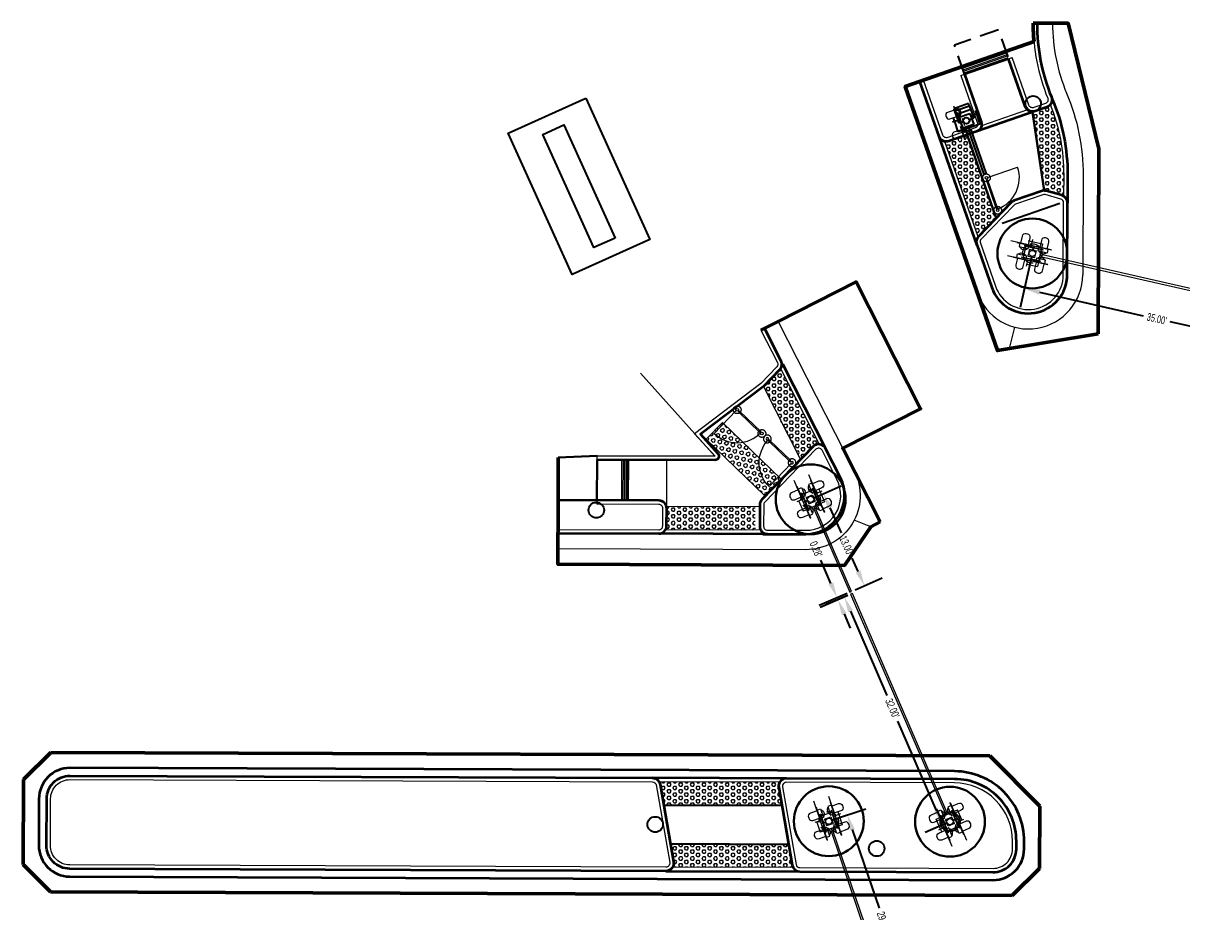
# Model space of a CAD drawing. Extents: x 6427214 to 6444634, y 1882940 to 1890436.
# Drawn here: x 6433704.1 to 6433853.5, y 1885286 to 1885400.6 of the extents above; entities that cross this region are included whole.
import ezdxf
from ezdxf.lldxf.tags import DXFTag

# ---------------------------------------------------------------- set-up
doc = ezdxf.new("R2010")
doc.units = 0
doc.header["$LTSCALE"] = 20
doc.header["$MEASUREMENT"] = 0
for name, pattern in [('0', [2, 1, 0, 1]), ('DASHED2', [0.375, 0.25, -0.125]), ('HIDDEN2', [0.1875, 0.125, -0.0625])]:
    doc.linetypes.add(name, pattern=pattern)
doc.layers.add('$_VPORT-1', color=11, linetype='Continuous', plot=False)
for name, color, linetype, lineweight, plot in [('00_GID_Arm FDN', 7, 'DASHED2', 13, False), ('00_GID_Ped Gate FDN', 7, 'DASHED2', 13, False), ('C-ROAD_4.5 ft Offset', 210, 'Continuous', 30, False)]:
    doc.layers.add(name, color=color, linetype=linetype, lineweight=lineweight, plot=plot)
for name, color, linetype, lineweight in [('00_GID_Gate Details', 4, 'Continuous', 13), ('00_GID_Ped Swing Gate', 4, 'Continuous', 13), ('C-ROAD-CURB', 3, 'Continuous', 35), ('C-ROAD-CURB RAMP', 3, 'Continuous', 30), ('C-ROAD-CURB RAMP GROVES', 1, 'Continuous', 0), ('C-ROAD-EG', 3, 'Continuous', 20), ('C-ROAD-FENC', 2, 'METRO FENCELINE1', 20), ('C-ROAD-TRUNCATED DOME', 2, 'Continuous', 13), ('C-SAWCUT & JOIN', 50, 'Continuous', 50)]:
    doc.layers.add(name, color=color, linetype=linetype, lineweight=lineweight)
for name, color, linetype in [('C-ANNO-NOTE', 3, '0'), ('C-FENC', 2, 'METRO FENCELINE1'), ('C-FENC-GATE', 2, 'Continuous'), ('C-GATE-ARM', 3, '0'), ('C-GATE-SWING', 2, '0'), ('C-RAIL-GATE-ARM', 2, 'Continuous'), ('C-ROAD-CURB-RAMP-DETL', 1, 'HIDDEN2'), ('C-SGNL-HS', 3, 'Continuous'), ('C-SGNL-HS-FNC', 2, 'FENCELINE2'), ('P-SIGEQ-POLES', 3, 'Continuous')]:
    doc.layers.add(name, color=color, linetype=linetype)
doc.styles.add('Arial Narrow', font='ARIALN.TTF', dxfattribs={"width": 0.8, "height": 1})
doc.styles.get("Standard").update_dxf_attribs({"font": 'arial.ttf'})
doc.linetypes.add('FENCELINE2', pattern='A,0.25,-0.1,[132,ltypeshp.shx,S=0.1,R=0,X=-0.1,Y=0],-0.1,1', length=1.45)
doc.linetypes.add('METRO FENCELINE1', pattern='A,0.125,-0.05,[133,ltypeshp.shx,S=0.025,R=0,X=-0.05,Y=0],0.125', length=0.3)
tags = doc.linetypes.add('METRO FENCELINE3', pattern='A,0.125,-0.025,["X",Standard,S=0.05,R=0,X=-0.023,Y=-0.025],-0.025,0.125', length=0.3).pattern_tags.tags
tags[6] = DXFTag(74, 10)
doc.dimstyles.new('DIM-20', dxfattribs={"dimscale": 20, "dimtxt": 1, "dimasz": 0.1, "dimexe": 0.125, "dimexo": 0.025, "dimgap": 0.03, "dimtad": 0, "dimzin": 0, "dimdsep": 46, "dimtxsty": 'Arial Narrow', "dimcen": 0.04, "dimclrd": 256, "dimclre": 256, "dimclrt": 256, "dimaunit": 1, "dimadec": 3, "dimazin": 2, "dimtfac": 1, "dimtofl": 0, "dimtmove": 0, "dimatfit": 3, "dimfxl": 1, "dimtfillclr": 256, "dimtolj": 1, "dimtzin": 0, "dimlwd": -1, "dimlwe": -1, "dimarcsym": 0})
pattern_1 = [(0, (0, 0), (0, 0.433012701892), [0.25, -0.5]), (120, (0, 0), (-0.375, -0.216506350946), [0.25, -0.5]), (60, (0.25, 0), (-0.375, 0.216506350946), [0.25, -0.5])]
pattern_2 = [(0, (0, 0), (3e-17, 0.433012701892), [0.25, -0.5]), (120, (0, 0), (-0.375, -0.216506350946), [0.25, -0.5]), (60, (0.25, 0), (-0.375, 0.216506350946), [0.25, -0.5])]

# ---------------------------------------------------------------- blocks, each defined once
blk = doc.blocks.new('*D786')
at = {"layer": '$_VPORT-1', "transparency": 16777216}
for p, q in [((6433808.43, 1885297.87), (6433812.71, 1885299.32)), ((6433810.99, 1885296.62), (6433814.43, 1885286.49)), ((6433819.03, 1885272.95), (6433815.59, 1885283.08)), ((6433817.76, 1885270.41), (6433822.04, 1885271.86))]:
    blk.add_line(p, q, dxfattribs=at)
for points in [[(6433811.31, 1885296.73), (6433810.67, 1885296.52), (6433810.35, 1885298.52)], [(6433819.35, 1885273.06), (6433818.71, 1885272.84), (6433819.67, 1885271.06)]]:
    blk.add_solid(points, dxfattribs=at)
at = {"layer": 'Defpoints', "color": 0, "transparency": 16777216}
for p in [(6433807.96, 1885297.71), (6433819.67, 1885271.06), (6433817.28, 1885270.25)]:
    blk.add_point(p, dxfattribs=at)
at = {"layer": '$_VPORT-1', "transparency": 16777216, "insert": (6433815.01, 1885284.79), "char_height": 1, "attachment_point": 5, "rotation": 288.7595, "style": 'Arial Narrow'}
blk.add_mtext("\\A1;29.00'", dxfattribs=at)
blk = doc.blocks.new('*D792')
at = {"layer": '$_VPORT-1', "transparency": 16777216}
for p, q in [((6433834.08, 1885370.42), (6433832.61, 1885363.94)), ((6433835.11, 1885365.93), (6433848.48, 1885362.89)), ((6433865.34, 1885359.06), (6433851.98, 1885362.1)), ((6433868.21, 1885362.66), (6433866.74, 1885356.17))]:
    blk.add_line(p, q, dxfattribs=at)
for points in [[(6433835.19, 1885366.26), (6433835.04, 1885365.61), (6433833.16, 1885366.38)], [(6433865.42, 1885359.38), (6433865.27, 1885358.73), (6433867.29, 1885358.61)]]:
    blk.add_solid(points, dxfattribs=at)
at = {"layer": 'Defpoints', "color": 0, "transparency": 16777216}
for p in [(6433834.2, 1885370.91), (6433833.16, 1885366.38), (6433868.32, 1885363.15)]:
    blk.add_point(p, dxfattribs=at)
at = {"layer": '$_VPORT-1', "transparency": 16777216, "insert": (6433850.23, 1885362.49), "char_height": 1, "attachment_point": 5, "rotation": 347.183, "style": 'Arial Narrow'}
blk.add_mtext("\\A1;35.00'", dxfattribs=at)
blk = doc.blocks.new('*U960')
at = {"layer": '00_GID_Arm FDN', "ltscale": 0.25}
blk.add_circle((0, 0), 1.25, dxfattribs=at)
at = {"layer": '00_GID_Gate Details'}
for p, q in [((29, 0.12), (1.3, 0.12)), ((29, -0.13), (29, 0.12)), ((1.3, -0.13), (29, -0.13))]:
    blk.add_line(p, q, dxfattribs=at)
for points in [[(-1.75, 0.95), (-1.75, 1.91, -0.414235), (-1.33, 2.33), (-1.19, 2.33, -0.41414), (-0.77, 1.91), (-0.77, 0.95)], [(1.75, 0.95), (1.75, 1.91, 0.414235), (1.33, 2.33), (1.19, 2.33, 0.41414), (0.77, 1.91), (0.77, 0.95)], [(-1.75, 0.48, 0.509158), (-0.77, 0.48, 2.513902)], [(1.75, 0.48, -0.509158), (0.77, 0.48, -2.513902)], [(-1.75, -0.48, -0.509158), (-0.77, -0.48, -2.513902)], [(-1.75, -1), (-1.75, -1.91, 0.414235), (-1.33, -2.33), (-1.19, -2.33, 0.41414), (-0.77, -1.91), (-0.77, -1)], [(1.75, -0.48, 0.509158), (0.77, -0.48, 2.513902)], [(1.75, -1), (1.75, -1.91, -0.414235), (1.33, -2.33), (1.19, -2.33, -0.41414), (0.77, -1.91), (0.77, -1)]]:
    blk.add_lwpolyline(points, format="xyb", dxfattribs=at)
for points in [[(-0.88, 1.5), (-0.4, 1.5)], [(-0.4, 1.75), (-0.4, 1)], [(-0.4, 1.5), (1, 1.5)], [(1, 1.5), (1, -1.5)], [(-3.05, 1), (0, 1), (0, 0.4)], [(-2.25, 1), (-2.25, 0.95)], [(-2.25, 0.95), (-0.28, 0.95)], [(-2.24, 1), (-0.28, 1)], [(-1.85, 0.95), (-1.85, 0.48), (-0.67, 0.48), (-0.67, 0.67)], [(-0.07, 0.8), (-1.22, 0.8), (-1.22, 0.72), (-0.07, 0.72)], [(-0.67, 0.76), (-0.67, 0.95)], [(-0.45, 0.45), (0.45, 0.45)], [(-0.45, -0.45), (-0.45, 0.45)], [(-0.28, 0.95), (-0.28, 1)], [(0.07, 0.8), (1.22, 0.8), (1.22, 0.72), (0.07, 0.72)], [(0.28, 0.95), (0.28, 1)], [(2.25, 1), (0.28, 1)], [(2.25, 0.95), (0.28, 0.95)], [(0.45, -0.45), (0.45, 0.45)], [(1.85, 0.95), (1.85, 0.48), (0.67, 0.48), (0.67, 0.67)], [(0.67, 0.76), (0.67, 0.95)], [(1, 0), (1.3, 0)], [(1.3, -0.12), (1.3, 0.12)], [(2.25, 1), (2.25, 0.95)], [(0, -0.4), (0, -1), (-3.05, -1)], [(-2.25, -1), (-2.25, -0.95)], [(-2.25, -0.95), (-0.44, -0.96)], [(-2.25, -1), (-0.44, -1)], [(-1.85, -0.95), (-1.85, -0.48), (-0.67, -0.48), (-0.67, -0.67)], [(-0.07, -0.8), (-1.22, -0.8), (-1.22, -0.72), (-0.07, -0.72)], [(-0.67, -0.76), (-0.67, -0.95)], [(-0.45, -0.45), (0.45, -0.45)], [(-0.44, -0.96), (-0.44, -1)], [(-0.4, -1), (-0.4, -1.75)], [(0.07, -0.8), (1.22, -0.8), (1.22, -0.72), (0.07, -0.72)], [(0.28, -0.95), (0.28, -1)], [(2.25, -0.95), (0.28, -0.95)], [(2.25, -1), (0.28, -1)], [(1.85, -0.95), (1.85, -0.48), (0.67, -0.48), (0.67, -0.67)], [(0.67, -0.76), (0.67, -0.95)], [(2.25, -1), (2.25, -0.95)], [(-0.4, -1.5), (1, -1.5)]]:
    blk.add_lwpolyline(points, dxfattribs=at)
blk.add_lwpolyline([(1, 0.75), (1, -0.75, -0.414214), (0.75, -1), (-0.75, -1, -0.414214), (-1, -0.75), (-1, 0.75, -0.414214), (-0.75, 1), (0.75, 1, -0.414214)], format="xyb", close=True, dxfattribs=at)
for centre, radius in [((0, 0), 0.4), ((0, 0.76), 0.0779), ((0, -0.76), 0.0779)]:
    blk.add_circle(centre, radius, dxfattribs=at)
for points in [[(-0.04, 0.45), (-0.04, 0.45), (-0.04, 0.7), (-0.04, 0.7)], [(0.04, 0.45), (0.04, 0.45), (0.04, 0.7), (0.04, 0.7)], [(-0.04, -0.45), (-0.04, -0.45), (-0.04, -0.7), (-0.04, -0.7)], [(0.04, -0.45), (0.04, -0.45), (0.04, -0.7), (0.04, -0.7)]]:
    blk.add_open_spline(points, degree=3, dxfattribs=at)
at = {"layer": 'C-ROAD_4.5 ft Offset'}
blk.add_circle((0, 0), 4.5, dxfattribs=at)
blk = doc.blocks.new('*U948')
at = {"layer": '00_GID_Arm FDN', "ltscale": 0.25}
blk.add_circle((0, 0), 1.25, dxfattribs=at)
at = {"layer": '00_GID_Gate Details'}
for p, q in [((35, 0.12), (1.3, 0.12)), ((35, -0.13), (35, 0.12)), ((1.3, -0.13), (35, -0.13))]:
    blk.add_line(p, q, dxfattribs=at)
for points in [[(-1.75, 0.95), (-1.75, 1.91, -0.414235), (-1.33, 2.33), (-1.19, 2.33, -0.41414), (-0.77, 1.91), (-0.77, 0.95)], [(1.75, 0.95), (1.75, 1.91, 0.414235), (1.33, 2.33), (1.19, 2.33, 0.41414), (0.77, 1.91), (0.77, 0.95)], [(-1.75, 0.48, 0.509158), (-0.77, 0.48, 2.513902)], [(1.75, 0.48, -0.509158), (0.77, 0.48, -2.513902)], [(-1.75, -0.48, -0.509158), (-0.77, -0.48, -2.513902)], [(-1.75, -1), (-1.75, -1.91, 0.414235), (-1.33, -2.33), (-1.19, -2.33, 0.41414), (-0.77, -1.91), (-0.77, -1)], [(1.75, -0.48, 0.509158), (0.77, -0.48, 2.513902)], [(1.75, -1), (1.75, -1.91, -0.414235), (1.33, -2.33), (1.19, -2.33, -0.41414), (0.77, -1.91), (0.77, -1)]]:
    blk.add_lwpolyline(points, format="xyb", dxfattribs=at)
for points in [[(-0.88, 1.5), (-0.4, 1.5)], [(-0.4, 1.75), (-0.4, 1)], [(-0.4, 1.5), (1, 1.5)], [(1, 1.5), (1, -1.5)], [(-3.05, 1), (0, 1), (0, 0.4)], [(-2.25, 1), (-2.25, 0.95)], [(-2.25, 0.95), (-0.28, 0.95)], [(-2.24, 1), (-0.28, 1)], [(-1.85, 0.95), (-1.85, 0.48), (-0.67, 0.48), (-0.67, 0.67)], [(-0.07, 0.8), (-1.22, 0.8), (-1.22, 0.72), (-0.07, 0.72)], [(-0.67, 0.76), (-0.67, 0.95)], [(-0.45, 0.45), (0.45, 0.45)], [(-0.45, -0.45), (-0.45, 0.45)], [(-0.28, 0.95), (-0.28, 1)], [(0.07, 0.8), (1.22, 0.8), (1.22, 0.72), (0.07, 0.72)], [(0.28, 0.95), (0.28, 1)], [(2.25, 1), (0.28, 1)], [(2.25, 0.95), (0.28, 0.95)], [(0.45, -0.45), (0.45, 0.45)], [(1.85, 0.95), (1.85, 0.48), (0.67, 0.48), (0.67, 0.67)], [(0.67, 0.76), (0.67, 0.95)], [(1, 0), (1.3, 0)], [(1.3, -0.12), (1.3, 0.12)], [(2.25, 1), (2.25, 0.95)], [(0, -0.4), (0, -1), (-3.05, -1)], [(-2.25, -1), (-2.25, -0.95)], [(-2.25, -0.95), (-0.44, -0.96)], [(-2.25, -1), (-0.44, -1)], [(-1.85, -0.95), (-1.85, -0.48), (-0.67, -0.48), (-0.67, -0.67)], [(-0.07, -0.8), (-1.22, -0.8), (-1.22, -0.72), (-0.07, -0.72)], [(-0.67, -0.76), (-0.67, -0.95)], [(-0.45, -0.45), (0.45, -0.45)], [(-0.44, -0.96), (-0.44, -1)], [(-0.4, -1), (-0.4, -1.75)], [(0.07, -0.8), (1.22, -0.8), (1.22, -0.72), (0.07, -0.72)], [(0.28, -0.95), (0.28, -1)], [(2.25, -0.95), (0.28, -0.95)], [(2.25, -1), (0.28, -1)], [(1.85, -0.95), (1.85, -0.48), (0.67, -0.48), (0.67, -0.67)], [(0.67, -0.76), (0.67, -0.95)], [(2.25, -1), (2.25, -0.95)], [(-0.4, -1.5), (1, -1.5)]]:
    blk.add_lwpolyline(points, dxfattribs=at)
blk.add_lwpolyline([(1, 0.75), (1, -0.75, -0.414214), (0.75, -1), (-0.75, -1, -0.414214), (-1, -0.75), (-1, 0.75, -0.414214), (-0.75, 1), (0.75, 1, -0.414214)], format="xyb", close=True, dxfattribs=at)
for centre, radius in [((0, 0), 0.4), ((0, 0.76), 0.0779), ((0, -0.76), 0.0779)]:
    blk.add_circle(centre, radius, dxfattribs=at)
for points in [[(-0.04, 0.45), (-0.04, 0.45), (-0.04, 0.7), (-0.04, 0.7)], [(0.04, 0.45), (0.04, 0.45), (0.04, 0.7), (0.04, 0.7)], [(-0.04, -0.45), (-0.04, -0.45), (-0.04, -0.7), (-0.04, -0.7)], [(0.04, -0.45), (0.04, -0.45), (0.04, -0.7), (0.04, -0.7)]]:
    blk.add_open_spline(points, degree=3, dxfattribs=at)
at = {"layer": 'C-ROAD_4.5 ft Offset'}
blk.add_circle((0, 0), 4.5, dxfattribs=at)
blk = doc.blocks.new('*D801')
at = {"layer": '$_VPORT-1', "transparency": 16777216}
for p, q in [((6433810.43, 1885326.82), (6433807.66, 1885325.63)), ((6433810.75, 1885324.78), (6433815.45, 1885313.91)), ((6433821.86, 1885299.08), (6433816.87, 1885310.62)), ((6433823.12, 1885297.45), (6433820.36, 1885296.25))]:
    blk.add_line(p, q, dxfattribs=at)
for points in [[(6433811.06, 1885324.91), (6433810.44, 1885324.65), (6433809.96, 1885326.62)], [(6433822.16, 1885299.21), (6433821.55, 1885298.95), (6433822.65, 1885297.24)]]:
    blk.add_solid(points, dxfattribs=at)
at = {"layer": 'Defpoints', "color": 0, "transparency": 16777216}
for p in [(6433809.96, 1885326.62), (6433810.89, 1885327.02), (6433823.58, 1885297.65)]:
    blk.add_point(p, dxfattribs=at)
at = {"layer": '$_VPORT-1', "transparency": 16777216, "insert": (6433816.16, 1885312.27), "char_height": 1, "attachment_point": 5, "rotation": 293.3739, "style": 'Arial Narrow'}
blk.add_mtext("\\A1;32.00'", dxfattribs=at)
blk = doc.blocks.new('*D802')
at = {"layer": '$_VPORT-1', "transparency": 16777216}
for p, q in [((6433806.08, 1885339.42), (6433809.57, 1885340.96)), ((6433808.09, 1885338.12), (6433809.54, 1885334.87)), ((6433811.74, 1885329.89), (6433810.96, 1885331.64)), ((6433811.34, 1885327.53), (6433814.83, 1885329.08))]:
    blk.add_line(p, q, dxfattribs=at)
for points in [[(6433808.4, 1885338.26), (6433807.79, 1885337.99), (6433807.28, 1885339.95)], [(6433812.04, 1885330.03), (6433811.43, 1885329.76), (6433812.55, 1885328.07)]]:
    blk.add_solid(points, dxfattribs=at)
at = {"layer": 'Defpoints', "color": 0, "transparency": 16777216}
for p in [(6433805.62, 1885339.21), (6433812.55, 1885328.07), (6433810.88, 1885327.33)]:
    blk.add_point(p, dxfattribs=at)
at = {"layer": '$_VPORT-1', "transparency": 16777216, "insert": (6433810.25, 1885333.25), "char_height": 1, "attachment_point": 5, "rotation": 293.8906, "style": 'Arial Narrow'}
blk.add_mtext("\\A1;13.00'", dxfattribs=at)
blk = doc.blocks.new('*D803')
at = {"layer": '$_VPORT-1', "transparency": 16777216}
for p, q in [((6433808.23, 1885328.36), (6433806.93, 1885331.38)), ((6433810.32, 1885327.08), (6433806.73, 1885325.53)), ((6433810.43, 1885326.82), (6433806.84, 1885325.27)), ((6433809.93, 1885324.43), (6433810.73, 1885322.59))]:
    blk.add_line(p, q, dxfattribs=at)
for points in [[(6433808.54, 1885328.49), (6433807.93, 1885328.23), (6433809.03, 1885326.53)], [(6433810.24, 1885324.56), (6433809.63, 1885324.3), (6433809.14, 1885326.26)]]:
    blk.add_solid(points, dxfattribs=at)
at = {"layer": 'Defpoints', "color": 0, "transparency": 16777216}
for p in [(6433809.14, 1885326.26), (6433810.78, 1885327.28), (6433810.89, 1885327.02)]:
    blk.add_point(p, dxfattribs=at)
at = {"layer": '$_VPORT-1', "transparency": 16777216, "insert": (6433806.32, 1885332.79), "char_height": 1, "attachment_point": 5, "rotation": 293.3739, "style": 'Arial Narrow'}
blk.add_mtext("\\A1;0.28'", dxfattribs=at)
blk = doc.blocks.new('Swing Gate')
at = {"layer": '00_GID_Ped Gate FDN'}
for centre in [(-5.67, 0.02), (-1.25, 0)]:
    blk.add_circle(centre, 0.5, dxfattribs=at)
at = {"layer": '00_GID_Ped Swing Gate', "flags": 128}
for points in [[(-5.37, 0.1), (-1.61, 0.08)], [(-1.53, 0), (-1.42, 0)], [(-5.38, -0.06), (-1.61, -0.08)], [(-1.25, -0.17), (-1.27, -4.25)]]:
    blk.add_lwpolyline(points, dxfattribs=at)
at = {"layer": '00_GID_Ped Swing Gate'}
for centre, radius in [((-5.67, 0.02), 0.167), ((-5.37, 0.02), 0.0833), ((-1.61, 0), 0.0833), ((-1.25, 0), 0.167)]:
    blk.add_circle(centre, radius, dxfattribs=at)
blk.add_arc((-1.25, 0), 4.25, 179.7439, 269.7439, dxfattribs=at)
blk = doc.blocks.new('*U976')
for p, q in [((0.08, 2.06), (0.08, 0.06)), ((0.43, 2.06), (0.08, 2.06)), ((0.43, 2.06), (0.43, 0.06)), ((0.43, 2.06), (2.08, 2.06)), ((0.91, 2.06), (0.91, 0.06)), ((1.2, 2.56), (1.68, 2.56)), ((1.33, 0.31), (1.33, 1.81)), ((1.33, 1.81), (2.83, 1.81)), ((1.68, 2.81), (1.68, 2.06)), ((1.68, 2.56), (3.08, 2.56)), ((2.08, 2.06), (2.08, 1.46)), ((2.83, 1.81), (2.83, 0.31)), ((3.08, 2.56), (3.08, -0.44)), ((0.08, 0.06), (0.43, 0.06)), ((2.08, 0.06), (0.43, 0.06)), ((2.83, 0.31), (1.33, 0.31)), ((1.68, 0.06), (1.68, -0.69)), ((2.08, 0.66), (2.08, 0.06)), ((3.08, 1.06), (3.38, 1.06)), ((3.38, 1.19), (9.38, 1.19)), ((3.38, 0.94), (3.38, 1.19)), ((9.38, 0.94), (3.38, 0.94)), ((9.38, 1.19), (9.38, 0.94)), ((1.2, -0.44), (1.68, -0.44)), ((1.68, -0.44), (3.08, -0.44))]:
    blk.add_line(p, q)
blk.add_circle((2.08, 1.06), 0.4)
blk = doc.blocks.new('*U958')
at = {"layer": '00_GID_Arm FDN', "ltscale": 0.25}
blk.add_circle((0, 0), 1.25, dxfattribs=at)
at = {"layer": '00_GID_Gate Details'}
for p, q in [((32, 0.12), (1.3, 0.12)), ((32, -0.13), (32, 0.12)), ((1.3, -0.13), (32, -0.13))]:
    blk.add_line(p, q, dxfattribs=at)
for points in [[(-1.75, 0.95), (-1.75, 1.91, -0.414235), (-1.33, 2.33), (-1.19, 2.33, -0.41414), (-0.77, 1.91), (-0.77, 0.95)], [(1.75, 0.95), (1.75, 1.91, 0.414235), (1.33, 2.33), (1.19, 2.33, 0.41414), (0.77, 1.91), (0.77, 0.95)], [(-1.75, 0.48, 0.509158), (-0.77, 0.48, 2.513902)], [(1.75, 0.48, -0.509158), (0.77, 0.48, -2.513902)], [(-1.75, -0.48, -0.509158), (-0.77, -0.48, -2.513902)], [(-1.75, -1), (-1.75, -1.91, 0.414235), (-1.33, -2.33), (-1.19, -2.33, 0.41414), (-0.77, -1.91), (-0.77, -1)], [(1.75, -0.48, 0.509158), (0.77, -0.48, 2.513902)], [(1.75, -1), (1.75, -1.91, -0.414235), (1.33, -2.33), (1.19, -2.33, -0.41414), (0.77, -1.91), (0.77, -1)]]:
    blk.add_lwpolyline(points, format="xyb", dxfattribs=at)
for points in [[(-0.88, 1.5), (-0.4, 1.5)], [(-0.4, 1.75), (-0.4, 1)], [(-0.4, 1.5), (1, 1.5)], [(1, 1.5), (1, -1.5)], [(-3.05, 1), (0, 1), (0, 0.4)], [(-2.25, 1), (-2.25, 0.95)], [(-2.25, 0.95), (-0.28, 0.95)], [(-2.24, 1), (-0.28, 1)], [(-1.85, 0.95), (-1.85, 0.48), (-0.67, 0.48), (-0.67, 0.67)], [(-0.07, 0.8), (-1.22, 0.8), (-1.22, 0.72), (-0.07, 0.72)], [(-0.67, 0.76), (-0.67, 0.95)], [(-0.45, 0.45), (0.45, 0.45)], [(-0.45, -0.45), (-0.45, 0.45)], [(-0.28, 0.95), (-0.28, 1)], [(0.07, 0.8), (1.22, 0.8), (1.22, 0.72), (0.07, 0.72)], [(0.28, 0.95), (0.28, 1)], [(2.25, 1), (0.28, 1)], [(2.25, 0.95), (0.28, 0.95)], [(0.45, -0.45), (0.45, 0.45)], [(1.85, 0.95), (1.85, 0.48), (0.67, 0.48), (0.67, 0.67)], [(0.67, 0.76), (0.67, 0.95)], [(1, 0), (1.3, 0)], [(1.3, -0.12), (1.3, 0.12)], [(2.25, 1), (2.25, 0.95)], [(0, -0.4), (0, -1), (-3.05, -1)], [(-2.25, -1), (-2.25, -0.95)], [(-2.25, -0.95), (-0.44, -0.96)], [(-2.25, -1), (-0.44, -1)], [(-1.85, -0.95), (-1.85, -0.48), (-0.67, -0.48), (-0.67, -0.67)], [(-0.07, -0.8), (-1.22, -0.8), (-1.22, -0.72), (-0.07, -0.72)], [(-0.67, -0.76), (-0.67, -0.95)], [(-0.45, -0.45), (0.45, -0.45)], [(-0.44, -0.96), (-0.44, -1)], [(-0.4, -1), (-0.4, -1.75)], [(0.07, -0.8), (1.22, -0.8), (1.22, -0.72), (0.07, -0.72)], [(0.28, -0.95), (0.28, -1)], [(2.25, -0.95), (0.28, -0.95)], [(2.25, -1), (0.28, -1)], [(1.85, -0.95), (1.85, -0.48), (0.67, -0.48), (0.67, -0.67)], [(0.67, -0.76), (0.67, -0.95)], [(2.25, -1), (2.25, -0.95)], [(-0.4, -1.5), (1, -1.5)]]:
    blk.add_lwpolyline(points, dxfattribs=at)
blk.add_lwpolyline([(1, 0.75), (1, -0.75, -0.414214), (0.75, -1), (-0.75, -1, -0.414214), (-1, -0.75), (-1, 0.75, -0.414214), (-0.75, 1), (0.75, 1, -0.414214)], format="xyb", close=True, dxfattribs=at)
for centre, radius in [((0, 0), 0.4), ((0, 0.76), 0.0779), ((0, -0.76), 0.0779)]:
    blk.add_circle(centre, radius, dxfattribs=at)
for points in [[(-0.04, 0.45), (-0.04, 0.45), (-0.04, 0.7), (-0.04, 0.7)], [(0.04, 0.45), (0.04, 0.45), (0.04, 0.7), (0.04, 0.7)], [(-0.04, -0.45), (-0.04, -0.45), (-0.04, -0.7), (-0.04, -0.7)], [(0.04, -0.45), (0.04, -0.45), (0.04, -0.7), (0.04, -0.7)]]:
    blk.add_open_spline(points, degree=3, dxfattribs=at)
at = {"layer": 'C-ROAD_4.5 ft Offset'}
blk.add_circle((0, 0), 4.5, dxfattribs=at)
blk = doc.blocks.new('*U964')
at = {"layer": '00_GID_Arm FDN', "ltscale": 0.25}
blk.add_circle((0, 0), 1.25, dxfattribs=at)
at = {"layer": '00_GID_Gate Details'}
for p, q in [((13, 0.12), (1.3, 0.12)), ((13, -0.13), (13, 0.12)), ((1.3, -0.13), (13, -0.13))]:
    blk.add_line(p, q, dxfattribs=at)
for points in [[(-1.75, 0.95), (-1.75, 1.91, -0.414235), (-1.33, 2.33), (-1.19, 2.33, -0.41414), (-0.77, 1.91), (-0.77, 0.95)], [(1.75, 0.95), (1.75, 1.91, 0.414235), (1.33, 2.33), (1.19, 2.33, 0.41414), (0.77, 1.91), (0.77, 0.95)], [(-1.75, 0.48, 0.509158), (-0.77, 0.48, 2.513902)], [(1.75, 0.48, -0.509158), (0.77, 0.48, -2.513902)], [(-1.75, -0.48, -0.509158), (-0.77, -0.48, -2.513902)], [(-1.75, -1), (-1.75, -1.91, 0.414235), (-1.33, -2.33), (-1.19, -2.33, 0.41414), (-0.77, -1.91), (-0.77, -1)], [(1.75, -0.48, 0.509158), (0.77, -0.48, 2.513902)], [(1.75, -1), (1.75, -1.91, -0.414235), (1.33, -2.33), (1.19, -2.33, -0.41414), (0.77, -1.91), (0.77, -1)]]:
    blk.add_lwpolyline(points, format="xyb", dxfattribs=at)
for points in [[(-0.88, 1.5), (-0.4, 1.5)], [(-0.4, 1.75), (-0.4, 1)], [(-0.4, 1.5), (1, 1.5)], [(1, 1.5), (1, -1.5)], [(-3.05, 1), (0, 1), (0, 0.4)], [(-2.25, 1), (-2.25, 0.95)], [(-2.25, 0.95), (-0.28, 0.95)], [(-2.24, 1), (-0.28, 1)], [(-1.85, 0.95), (-1.85, 0.48), (-0.67, 0.48), (-0.67, 0.67)], [(-0.07, 0.8), (-1.22, 0.8), (-1.22, 0.72), (-0.07, 0.72)], [(-0.67, 0.76), (-0.67, 0.95)], [(-0.45, 0.45), (0.45, 0.45)], [(-0.45, -0.45), (-0.45, 0.45)], [(-0.28, 0.95), (-0.28, 1)], [(0.07, 0.8), (1.22, 0.8), (1.22, 0.72), (0.07, 0.72)], [(0.28, 0.95), (0.28, 1)], [(2.25, 1), (0.28, 1)], [(2.25, 0.95), (0.28, 0.95)], [(0.45, -0.45), (0.45, 0.45)], [(1.85, 0.95), (1.85, 0.48), (0.67, 0.48), (0.67, 0.67)], [(0.67, 0.76), (0.67, 0.95)], [(1, 0), (1.3, 0)], [(1.3, -0.12), (1.3, 0.12)], [(2.25, 1), (2.25, 0.95)], [(0, -0.4), (0, -1), (-3.05, -1)], [(-2.25, -1), (-2.25, -0.95)], [(-2.25, -0.95), (-0.44, -0.96)], [(-2.25, -1), (-0.44, -1)], [(-1.85, -0.95), (-1.85, -0.48), (-0.67, -0.48), (-0.67, -0.67)], [(-0.07, -0.8), (-1.22, -0.8), (-1.22, -0.72), (-0.07, -0.72)], [(-0.67, -0.76), (-0.67, -0.95)], [(-0.45, -0.45), (0.45, -0.45)], [(-0.44, -0.96), (-0.44, -1)], [(-0.4, -1), (-0.4, -1.75)], [(0.07, -0.8), (1.22, -0.8), (1.22, -0.72), (0.07, -0.72)], [(0.28, -0.95), (0.28, -1)], [(2.25, -0.95), (0.28, -0.95)], [(2.25, -1), (0.28, -1)], [(1.85, -0.95), (1.85, -0.48), (0.67, -0.48), (0.67, -0.67)], [(0.67, -0.76), (0.67, -0.95)], [(2.25, -1), (2.25, -0.95)], [(-0.4, -1.5), (1, -1.5)]]:
    blk.add_lwpolyline(points, dxfattribs=at)
blk.add_lwpolyline([(1, 0.75), (1, -0.75, -0.414214), (0.75, -1), (-0.75, -1, -0.414214), (-1, -0.75), (-1, 0.75, -0.414214), (-0.75, 1), (0.75, 1, -0.414214)], format="xyb", close=True, dxfattribs=at)
for centre, radius in [((0, 0), 0.4), ((0, 0.76), 0.0779), ((0, -0.76), 0.0779)]:
    blk.add_circle(centre, radius, dxfattribs=at)
for points in [[(-0.04, 0.45), (-0.04, 0.45), (-0.04, 0.7), (-0.04, 0.7)], [(0.04, 0.45), (0.04, 0.45), (0.04, 0.7), (0.04, 0.7)], [(-0.04, -0.45), (-0.04, -0.45), (-0.04, -0.7), (-0.04, -0.7)], [(0.04, -0.45), (0.04, -0.45), (0.04, -0.7), (0.04, -0.7)]]:
    blk.add_open_spline(points, degree=3, dxfattribs=at)
at = {"layer": 'C-ROAD_4.5 ft Offset'}
blk.add_circle((0, 0), 4.5, dxfattribs=at)
blk = doc.blocks.new('Swing Gate-flat-3')
at = {"layer": '00_GID_Ped Gate FDN'}
for centre in [(1.25, 0), (5.67, 0.04)]:
    blk.add_circle(centre, 0.5, dxfattribs=at)
at = {"layer": '00_GID_Ped Swing Gate', "flags": 128}
for points in [[(1.53, 0.01), (1.42, 0)], [(5.37, 0.12), (1.61, 0.09)], [(1.25, -0.16), (1.28, -4.25)], [(5.38, -0.05), (1.62, -0.08)]]:
    blk.add_lwpolyline(points, dxfattribs=at)
at = {"layer": '00_GID_Ped Swing Gate'}
for centre, radius in [((1.25, 0), 0.167), ((1.61, 0.01), 0.0833), ((5.37, 0.03), 0.0833), ((5.67, 0.04), 0.167)]:
    blk.add_circle(centre, radius, dxfattribs=at)
blk.add_arc((1.25, 0), 4.25, 270.4264, 0.4264, dxfattribs=at)
blk = doc.blocks.new('A$Cabb8c628')
at = {"layer": '00_GID_Gate Details'}
for points in [[(-1.71, 0.2), (-0.73, 0.2), (-0.73, -0.2), (-1.71, -0.2)], [(-1.22, 0.04), (1.22, 0.04), (1.22, -0.04), (-1.22, -0.04)], [(-0.04, 0.31), (0.04, 0.31), (0.04, 0.06), (-0.04, 0.06)], [(0.73, 0.2), (1.71, 0.2), (1.71, -0.2), (0.73, -0.2)], [(-2.04, -0.19), (-0.41, -0.19), (-0.41, -0.24), (-2.04, -0.24)], [(0.41, -0.2), (2.04, -0.2), (2.04, -0.24), (0.41, -0.24)]]:
    blk.add_lwpolyline(points, close=True, dxfattribs=at)
for points in [[(-1.63, 0.2), (-1.63, -1.24, 0.414235), (-1.28, -1.59), (-1.17, -1.59, 0.41414), (-0.82, -1.24), (-0.82, 0.2, 0.509158)], [(0.82, 0.2), (0.81, -1.25, 0.414235), (1.16, -1.6), (1.28, -1.6, 0.41414), (1.63, -1.25), (1.63, 0.19, 0.509158)]]:
    blk.add_lwpolyline(points, format="xyb", close=True, dxfattribs=at)
blk.add_lwpolyline([(-0.45, 0.31), (0.45, 0.31)], dxfattribs=at)
blk.add_circle((0, 0), 0.0779, dxfattribs=at)

msp = doc.modelspace()

# ---------------------------------------------------------------- hatches: boundary and pattern name
at = {"layer": 'C-ROAD-TRUNCATED DOME'}
h = msp.add_hatch(dxfattribs=at)
h.set_pattern_fill('ACET-2D-HEX', color=253, scale=2)
h.set_pattern_definition(pattern_2)
edge = h.paths.add_edge_path()
edge.add_line((6433835.726, 1885379.011), (6433834.207, 1885389.139))
edge.add_line((6433834.207, 1885389.139), (6433836.047, 1885389.782))
edge.add_line((6433836.047, 1885389.782), (6433836.509, 1885390.115))
edge.add_arc((6433813.733, 1885381.086), 24.5, -0.21394, 21.62334, ccw=False)
edge.add_line((6433838.233, 1885380.995), (6433838.223, 1885378.314))
edge.add_line((6433838.223, 1885378.314), (6433836.576, 1885378.806))
edge.add_line((6433836.576, 1885378.806), (6433835.726, 1885379.011))
h = msp.add_hatch(dxfattribs=at)
h.set_pattern_fill('ACET-2D-HEX', color=253, scale=2)
h.set_pattern_definition(pattern_2)
h.paths.add_polyline_path([(6433822.928, 1885385.346), (6433825.561, 1885377.802), (6433827.214, 1885373.066), (6433829.548, 1885375.483), (6433825.805, 1885386.208), (6433823.445, 1885385.384)])
h = msp.add_hatch(dxfattribs=at)
h.set_pattern_fill('HEX', color=253, scale=2)
h.set_pattern_definition([(0, (9.02986, 10.74154), (0, 0.433012701892), [0.25, -0.5]), (120, (9.02986, 10.74154), (-0.375, -0.216506350946), [0.25, -0.5]), (60, (9.27986, 10.74154), (-0.375, 0.216506350946), [0.25, -0.5])])
edge = h.paths.add_edge_path()
edge.add_line((6433801.724, 1885356.076), (6433801.605, 1885355.926))
edge.add_line((6433801.605, 1885355.926), (6433799.528, 1885353.777))
edge.add_line((6433799.528, 1885353.777), (6433804.324, 1885344.351))
edge.add_line((6433804.324, 1885344.351), (6433805.922, 1885346.004))
edge.add_arc((6433806.641, 1885345.309), 1, 90, 135.97415, ccw=False)
edge.add_line((6433806.641, 1885346.309), (6433801.724, 1885356.076))
h = msp.add_hatch(dxfattribs=at)
h.set_pattern_fill('HEX', color=253, scale=2, angle=17.33665)
h.set_pattern_definition([(17.336652, (854091.066, -1831530.7555), (-0.129031537587, 0.413341096805), [0.25, -0.5]), (137.336652, (854091.066, -1831530.7555), (-0.293448121467, -0.318415137842), [0.25, -0.5]), (77.336652, (854091.30463, -1831530.681), (-0.422479659055, 0.094925958962), [0.25, -0.5])])
h.paths.add_polyline_path([(6433794.273, 1885349.097), (6433801.826, 1885341.803), (6433799.719, 1885339.667), (6433792.166, 1885346.961)])
h = msp.add_hatch(dxfattribs=at)
h.set_pattern_fill('HEX', color=253, scale=2)
h.set_pattern_definition([(0, (1.29264, -2.23005), (0, 0.433012701892), [0.25, -0.5]), (120, (1.29264, -2.23005), (-0.375, -0.216506350946), [0.25, -0.5]), (60, (1.54264, -2.23005), (-0.375, 0.216506350946), [0.25, -0.5])])
edge = h.paths.add_edge_path()
edge.add_line((6433798.478, 1885338.242), (6433787.061, 1885338.285))
edge.add_line((6433787.061, 1885338.285), (6433787.052, 1885335.785))
edge.add_line((6433787.052, 1885335.785), (6433786.916, 1885335.285))
edge.add_line((6433786.916, 1885335.285), (6433798.601, 1885335.241))
edge.add_arc((6433799.469, 1885335.738), 1, 179.78383, 209.78383, ccw=False)
edge.add_line((6433798.469, 1885335.742), (6433798.478, 1885338.242))
h = msp.add_hatch(dxfattribs=at)
h.set_pattern_fill('HEX', color=253, scale=2)
h.set_pattern_definition(pattern_1)
h.paths.add_polyline_path([(6433786.093, 1885302.788), (6433786.21, 1885302.462), (6433786.674, 1885299.786), (6433801.907, 1885299.728), (6433801.504, 1885302.056), (6433801.625, 1885302.73)])
h = msp.add_hatch(dxfattribs=at)
h.set_pattern_fill('HEX', color=253, scale=2)
h.set_pattern_definition(pattern_1)
h.paths.add_polyline_path([(6433787.541, 1885294.783), (6433802.774, 1885294.725), (6433803.238, 1885292.049), (6433803.355, 1885291.723), (6433787.822, 1885291.782), (6433787.944, 1885292.456)])

# ---------------------------------------------------------------- linework, layer by layer
at = {"layer": 'C-ANNO-NOTE'}
msp.add_circle((6433823.584, 1885297.647), 1.25, dxfattribs=at)
at = {"layer": 'C-FENC'}
msp.add_line((6433830.303, 1885374.826), (6433837.72, 1885377.414), dxfattribs=at)
at = {"layer": 'C-ROAD-CURB', "lineweight": 0}
for p, q in [((6433831.13, 1885396.009), (6433831.602, 1885396.174)), ((6433824.993, 1885393.868), (6433825.465, 1885394.033)), ((6433827.214, 1885373.066), (6433822.928, 1885385.346)), ((6433778.084, 1885344.319), (6433778.086, 1885344.819)), ((6433801.625, 1885302.73), (6433786.093, 1885302.788)), ((6433803.355, 1885291.723), (6433787.822, 1885291.782))]:
    msp.add_line(p, q, dxfattribs=at)
at = {"layer": 'C-ROAD-CURB'}
for p, q in [((6433827.081, 1885371.929), (6433822.171, 1885385.999)), ((6433799.465, 1885334.738), (6433804.98, 1885334.717)), ((6433824.17, 1885304.145), (6433710.158, 1885304.575)), ((6433706.143, 1885300.59), (6433706.121, 1885294.59)), ((6433710.105, 1885290.575), (6433829.117, 1885290.126))]:
    msp.add_line(p, q, dxfattribs=at)
for points in [[(6433834.806, 1885400.604, 0.0977013), (6433836.644, 1885391.102, -0.4289617), (6433836.047, 1885389.782), (6433834.545, 1885389.258, -0.4142136), (6433833.272, 1885389.872), (6433831.13, 1885396.009)], [(6433825.465, 1885394.033), (6433827.607, 1885387.895, -0.4142136), (6433826.992, 1885386.622), (6433823.445, 1885385.384, -0.4142136), (6433822.171, 1885385.999), (6433819.692, 1885393.104)], [(6433836.644, 1885391.102, 0.0032868), (6433836.77, 1885390.798, -0.1010205), (6433838.733, 1885380.993), (6433838.72, 1885377.446)], [(6433773.048, 1885334.838), (6433786.048, 1885334.789, 0.4142136), (6433787.052, 1885335.785), (6433787.061, 1885338.035, 0.4142136), (6433786.064, 1885339.039), (6433773.064, 1885339.088)], [(6433829.117, 1885290.126, 0.4142136), (6433833.132, 1885294.111), (6433833.136, 1885295.111, 0.4142136), (6433824.17, 1885304.145)]]:
    msp.add_lwpolyline(points, format="xyb", dxfattribs=at)
at = {"layer": 'C-ROAD-CURB', "lineweight": 0}
for points in [[(6433834.306, 1885400.606, 0.0977013), (6433836.181, 1885390.914, -0.4289617), (6433835.882, 1885390.254), (6433834.381, 1885389.73, -0.4142136), (6433833.744, 1885390.037), (6433831.602, 1885396.174)], [(6433824.993, 1885393.868), (6433827.135, 1885387.731, -0.4142136), (6433826.827, 1885387.094), (6433823.28, 1885385.856, -0.4142136), (6433822.643, 1885386.163), (6433820.164, 1885393.269)], [(6433836.509, 1885390.115, -0.0955725), (6433838.233, 1885380.995), (6433838.223, 1885378.314)]]:
    msp.add_lwpolyline(points, format="xyb", dxfattribs=at)
at = {"layer": 'C-ROAD-CURB'}
for points in [[(6433834.545, 1885389.258), (6433826.992, 1885386.622)], [(6433802.493, 1885303.226), (6433785.229, 1885303.291)], [(6433786.955, 1885291.285), (6433804.219, 1885291.22)]]:
    msp.add_lwpolyline(points, dxfattribs=at)
at = {"layer": 'C-ROAD-CURB', "lineweight": 0}
msp.add_lwpolyline([(6433833.563, 1885389.444), (6433827.645, 1885387.379)], dxfattribs=at)
at = {"layer": 'C-ROAD-CURB'}
for points in [[(6433827.027, 1885372.084), (6433828.965, 1885366.531, 0.8431919), (6433838.685, 1885368.16), (6433838.72, 1885377.446, 0.3377374), (6433837.988, 1885378.413), (6433835.972, 1885378.975, 0.1530382), (6433835.374, 1885378.955), (6433831.871, 1885377.733, 0.1171959), (6433831.482, 1885377.484), (6433827.252, 1885373.108, 0.2832667)], [(6433829.121, 1885291.126, 0.4142136), (6433832.132, 1885294.114), (6433832.136, 1885295.114, 0.4142136), (6433824.166, 1885303.145), (6433802.493, 1885303.226, 0.4665466), (6433801.504, 1885302.056), (6433803.238, 1885292.049, 0.363748), (6433804.219, 1885291.22)]]:
    msp.add_lwpolyline(points, format="xyb", close=True, dxfattribs=at)
at = {"layer": 'C-ROAD-CURB', "lineweight": 0}
msp.add_lwpolyline([(6433827.499, 1885372.248), (6433829.437, 1885366.696, 0.8431919), (6433838.185, 1885368.161), (6433838.22, 1885377.448, 0.3377374), (6433837.854, 1885377.931), (6433835.838, 1885378.493, 0.1530382), (6433835.539, 1885378.483), (6433832.036, 1885377.261, 0.1171959), (6433831.841, 1885377.136), (6433827.611, 1885372.761, 0.2832667)], format="xyb", close=True, dxfattribs=at)
at = {"layer": 'C-ROAD-CURB', "flags": 128}
msp.add_lwpolyline([(6433799.659, 1885361.237), (6433801.777, 1885357.075, -0.3200667), (6433801.605, 1885355.926), (6433799.528, 1885353.777), (6433791.423, 1885347.595), (6433793.659, 1885345.101, -0.6499749), (6433793.285, 1885344.267), (6433778.084, 1885344.324)], format="xyb", dxfattribs=at)
at = {"layer": 'C-ROAD-CURB', "lineweight": 0, "flags": 128}
for points in [[(6433799.214, 1885361.011), (6433801.331, 1885356.848, -0.3200667), (6433801.245, 1885356.274), (6433799.195, 1885354.152), (6433790.654, 1885347.637), (6433793.292, 1885344.761), (6433786.916, 1885344.785), (6433778.086, 1885344.819)], [(6433773.05, 1885335.338), (6433786.05, 1885335.289, 0.4142136), (6433786.552, 1885335.787), (6433786.561, 1885338.037, 0.4142136), (6433786.062, 1885338.539), (6433778.062, 1885338.569)]]:
    msp.add_lwpolyline(points, format="xyb", dxfattribs=at)
for points in [[(6433801.724, 1885356.076), (6433806.694, 1885346.308)], [(6433778.064, 1885339.069), (6433778.062, 1885338.569)], [(6433799.184, 1885335.239), (6433786.916, 1885335.285)]]:
    msp.add_lwpolyline(points, dxfattribs=at)
at = {"layer": 'C-ROAD-CURB', "flags": 128}
for points in [[(6433801.983, 1885356.67), (6433807.652, 1885345.527)], [(6433800.048, 1885334.736), (6433786.048, 1885334.789)]]:
    msp.add_lwpolyline(points, dxfattribs=at)
for points in [[(6433804.98, 1885334.717, 0.5610756), (6433809.455, 1885341.984), (6433807.533, 1885345.763, 0.515075), (6433805.922, 1885346.004), (6433799.343, 1885339.198, 0.1935186), (6433799.062, 1885338.507), (6433799.052, 1885335.739, 0.4142136), (6433800.048, 1885334.736)], [(6433786.955, 1885291.285), (6433710.109, 1885291.575, -0.4142136), (6433707.121, 1885294.586), (6433707.143, 1885300.586, -0.4142136), (6433710.155, 1885303.575), (6433785.229, 1885303.291, -0.363748), (6433786.21, 1885302.462), (6433787.944, 1885292.456, -0.4665466)]]:
    msp.add_lwpolyline(points, format="xyb", close=True, dxfattribs=at)
at = {"layer": 'C-ROAD-CURB', "lineweight": 0, "flags": 128}
for points in [[(6433804.982, 1885335.217, 0.5610756), (6433809.009, 1885341.758), (6433807.087, 1885345.536, 0.5150749), (6433806.282, 1885345.657), (6433799.703, 1885338.85, 0.1935186), (6433799.562, 1885338.505), (6433799.552, 1885335.738, 0.4142136), (6433800.05, 1885335.236)], [(6433786.956, 1885291.785), (6433710.111, 1885292.075, -0.4142136), (6433707.621, 1885294.584), (6433707.643, 1885300.584, -0.4142136), (6433710.153, 1885303.075), (6433785.227, 1885302.791, -0.363748), (6433785.717, 1885302.377), (6433787.451, 1885292.37, -0.4665466)], [(6433829.123, 1885291.626, 0.4142136), (6433831.632, 1885294.116), (6433831.636, 1885295.116, 0.4142136), (6433824.164, 1885302.645), (6433802.491, 1885302.726, 0.4665466), (6433801.997, 1885302.141), (6433803.73, 1885292.134, 0.363748), (6433804.221, 1885291.72)]]:
    msp.add_lwpolyline(points, format="xyb", close=True, dxfattribs=at)
at = {"layer": 'C-ROAD-CURB'}
for centre, start, end in [((6433710.143, 1885300.575), 89.78383, 179.78383), ((6433710.121, 1885294.575), 179.78383, 269.78383)]:
    msp.add_arc(centre, 4, start, end, dxfattribs=at)
at = {"layer": 'C-ROAD-CURB RAMP'}
for p, q in [((6433825.465, 1885394.033), (6433831.13, 1885396.009)), ((6433829.548, 1885375.483), (6433825.805, 1885386.208)), ((6433778.064, 1885339.069), (6433778.084, 1885344.319)), ((6433782.064, 1885339.054), (6433782.084, 1885344.304)), ((6433801.907, 1885299.728), (6433786.674, 1885299.786)), ((6433802.774, 1885294.725), (6433787.541, 1885294.783))]:
    msp.add_line(p, q, dxfattribs=at)
at = {"layer": 'C-ROAD-CURB RAMP', "flags": 128}
for points in [[(6433834.207, 1885389.139), (6433835.726, 1885379.011)], [(6433773.085, 1885344.615), (6433778.086, 1885344.819)]]:
    msp.add_lwpolyline(points, dxfattribs=at)
at = {"layer": 'C-ROAD-CURB RAMP GROVES'}
for p, q in [((6433825.202, 1885394.788), (6433830.867, 1885396.765)), ((6433825.267, 1885394.599), (6433830.932, 1885396.576)), ((6433825.333, 1885394.41), (6433830.998, 1885396.387)), ((6433825.399, 1885394.221), (6433831.064, 1885396.198)), ((6433781.264, 1885339.057), (6433781.284, 1885344.307)), ((6433781.464, 1885339.056), (6433781.484, 1885344.306)), ((6433781.664, 1885339.055), (6433781.684, 1885344.305)), ((6433781.864, 1885339.054), (6433781.884, 1885344.304))]:
    msp.add_line(p, q, dxfattribs=at)
at = {"layer": 'C-ROAD-CURB-RAMP-DETL', "flags": 128}
msp.add_lwpolyline([(6433825.465, 1885394.033), (6433824.147, 1885397.809), (6433829.812, 1885399.786), (6433831.13, 1885396.009)], dxfattribs=at)
at = {"layer": 'C-ROAD-EG'}
for p, q in [((6433823.486, 1885376.16), (6433827.076, 1885365.872)), ((6433831.249, 1885358.645), (6433831.952, 1885361.396)), ((6433813.38, 1885335.67), (6433811.234, 1885336.536))]:
    msp.add_line(p, q, dxfattribs=at)
at = {"layer": 'C-ROAD-EG', "flags": 128}
for points in [[(6433836.806, 1885400.596, 0.1010205), (6433838.613, 1885391.575, -0.1010205), (6433840.733, 1885380.986), (6433840.685, 1885368.152)], [(6433801.442, 1885362.144), (6433811.237, 1885342.891, -0.5610756), (6433804.972, 1885332.717), (6433773.041, 1885332.838)]]:
    msp.add_lwpolyline(points, format="xyb", dxfattribs=at)
at = {"layer": 'C-ROAD-EG'}
msp.add_arc((6433833.685, 1885368.178), 7, 199.2368, 359.78606, dxfattribs=at)
at = {"layer": 'C-ROAD-FENC', "flags": 128}
msp.add_lwpolyline([(6433778.086, 1885344.824), (6433793.287, 1885344.767), (6433783.685, 1885355.478)], dxfattribs=at)
at = {"layer": 'C-ROAD-TRUNCATED DOME'}
msp.add_line((6433787.061, 1885338.285), (6433787.084, 1885344.285), dxfattribs=at)
at = {"layer": 'C-ROAD-TRUNCATED DOME', "flags": 128}
for points in [[(6433799.528, 1885353.777), (6433804.324, 1885344.351)], [(6433799.061, 1885338.239), (6433787.03, 1885338.285)]]:
    msp.add_lwpolyline(points, dxfattribs=at)
msp.add_lwpolyline([(6433794.273, 1885349.097), (6433801.826, 1885341.803), (6433799.719, 1885339.667), (6433792.166, 1885346.961)], close=True, dxfattribs=at)
at = {"layer": 'C-SAWCUT & JOIN'}
for p, q in [((6433773.064, 1885339.088), (6433773.085, 1885344.615)), ((6433707.681, 1885306.584), (6433704.153, 1885303.083)), ((6433828.734, 1885306.127), (6433707.681, 1885306.584)), ((6433835.153, 1885299.659), (6433828.734, 1885306.127)), ((6433704.153, 1885303.083), (6433704.111, 1885292.112)), ((6433835.123, 1885291.618), (6433835.153, 1885299.659)), ((6433704.111, 1885292.112), (6433707.613, 1885288.584)), ((6433831.595, 1885288.116), (6433835.123, 1885291.618)), ((6433707.613, 1885288.584), (6433831.595, 1885288.116))]:
    msp.add_line(p, q, dxfattribs=at)
at = {"layer": 'C-SAWCUT & JOIN', "flags": 128}
for points in [[(6433834.306, 1885400.606), (6433838.806, 1885400.589), (6433842.746, 1885384.411), (6433842.657, 1885360.556)], [(6433834.408, 1885398.239), (6433817.803, 1885392.445), (6433829.689, 1885358.383), (6433842.657, 1885360.556)]]:
    msp.add_lwpolyline(points, dxfattribs=at)
at = {"layer": 'C-SAWCUT & JOIN'}
for points in [[(6433799.214, 1885361.011), (6433801.442, 1885362.144), (6433811.469, 1885367.246), (6433819.79, 1885350.89), (6433809.764, 1885345.788), (6433814.597, 1885336.289)], [(6433814.597, 1885336.289), (6433813.38, 1885335.67), (6433809.966, 1885330.698), (6433773.033, 1885330.838), (6433773.064, 1885339.088)]]:
    msp.add_lwpolyline(points, dxfattribs=at)
msp.add_arc((6433859.806, 1885400.511), 25.5, 179.78606, 185.1102, dxfattribs=at)
at = {"layer": 'C-SGNL-HS'}
msp.add_lwpolyline([(6433780.418, 1885372.904), (6433777.686, 1885371.666), (6433771.085, 1885386.241), (6433773.818, 1885387.479)], close=True, dxfattribs=at)
at = {"layer": 'C-SGNL-HS-FNC', "linetype": 'METRO FENCELINE3'}
msp.add_lwpolyline([(6433776.637, 1885390.951), (6433784.887, 1885372.732), (6433774.867, 1885368.194), (6433766.617, 1885386.413)], close=True, dxfattribs=at)
at = {"layer": 'P-SIGEQ-POLES'}
for centre in [(6433834.3, 1885390.231), (6433777.991, 1885337.819), (6433785.584, 1885297.29), (6433814.132, 1885294.182)]:
    msp.add_circle(centre, 1, dxfattribs=at)

# ---------------------------------------------------------------- block references
at = {"layer": '00_GID_Gate Details', "xscale": 1.1, "rotation": 288.2270457929229}
msp.add_blockref('A$Cabb8c628', (6433825.002, 1885387.79), dxfattribs=at)
at = {"layer": 'C-FENC-GATE', "rotation": 109.445591048153}
msp.add_blockref('Swing Gate', (6433827.856, 1885381.84), dxfattribs=at)
at = {"layer": 'C-GATE-ARM', "color": 10}
for name, p, rotation in [('*U948', (6433834.195, 1885370.912), 347.1923483951651), ('*U964', (6433805.618, 1885339.215), 293.3832204809462), ('*U958', (6433823.584, 1885297.647), 113.3832204817518), ('*U960', (6433807.957, 1885297.706), 288.7688441126334)]:
    msp.add_blockref(name, p, dxfattribs=dict(at, rotation=rotation))
at = {"layer": 'C-GATE-SWING', "color": 220, "rotation": 315.6264526397847}
msp.add_blockref('Swing Gate-flat-3', (6433795.253, 1885351.633), dxfattribs=at)
at = {"layer": 'C-GATE-SWING', "color": 220, "xscale": -1, "rotation": 316.4793015810148}
msp.add_blockref('Swing Gate-flat-3', (6433804.128, 1885343.069), dxfattribs=at)
at = {"layer": 'C-RAIL-GATE-ARM', "rotation": 289.2375096426241}
msp.add_blockref('*U976', (6433824.01, 1885389.637), dxfattribs=at)

# ---------------------------------------------------------------- dimensions: what is measured, and where the dimension line sits
at = {"layer": '$_VPORT-1'}
for p1, p2, distance, picture, middle in [((6433868.323, 1885363.148), (6433834.195, 1885370.912), 4.652, '*D792', (6433850.227, 1885362.494)), ((6433807.957, 1885297.706), (6433817.283, 1885270.246), 2.524, '*D786', (6433815.01, 1885284.788))]:
    dim = msp.add_aligned_dim(p1=p1, p2=p2, distance=distance, dimstyle='DIM-20', override={"dimpost": "'"}, dxfattribs=at)
    dim.commit()
    dim.dimension.update_dxf_attribs({"geometry": picture, "text_midpoint": middle})
for base, p1, p2, angle, picture, middle in [((6433812.547, 1885328.066), (6433805.618, 1885339.215), (6433810.883, 1885327.329), 293.89065, '*D802', (6433810.249, 1885333.253)), ((6433809.138, 1885326.264), (6433810.776, 1885327.282), (6433810.888, 1885327.021), 293.37386, '*D803', (6433806.318, 1885332.789)), ((6433809.957, 1885326.618), (6433823.584, 1885297.647), (6433810.888, 1885327.021), 113.37387, '*D801', (6433816.16, 1885312.267))]:
    dim = msp.add_linear_dim(base=base, p1=p1, p2=p2, angle=angle, dimstyle='DIM-20', override={"dimpost": "'"}, dxfattribs=at)
    dim.commit()
    dim.dimension.update_dxf_attribs({"geometry": picture, "text_midpoint": middle, "dimtype": 161})

doc.saveas('drawing.dxf')
